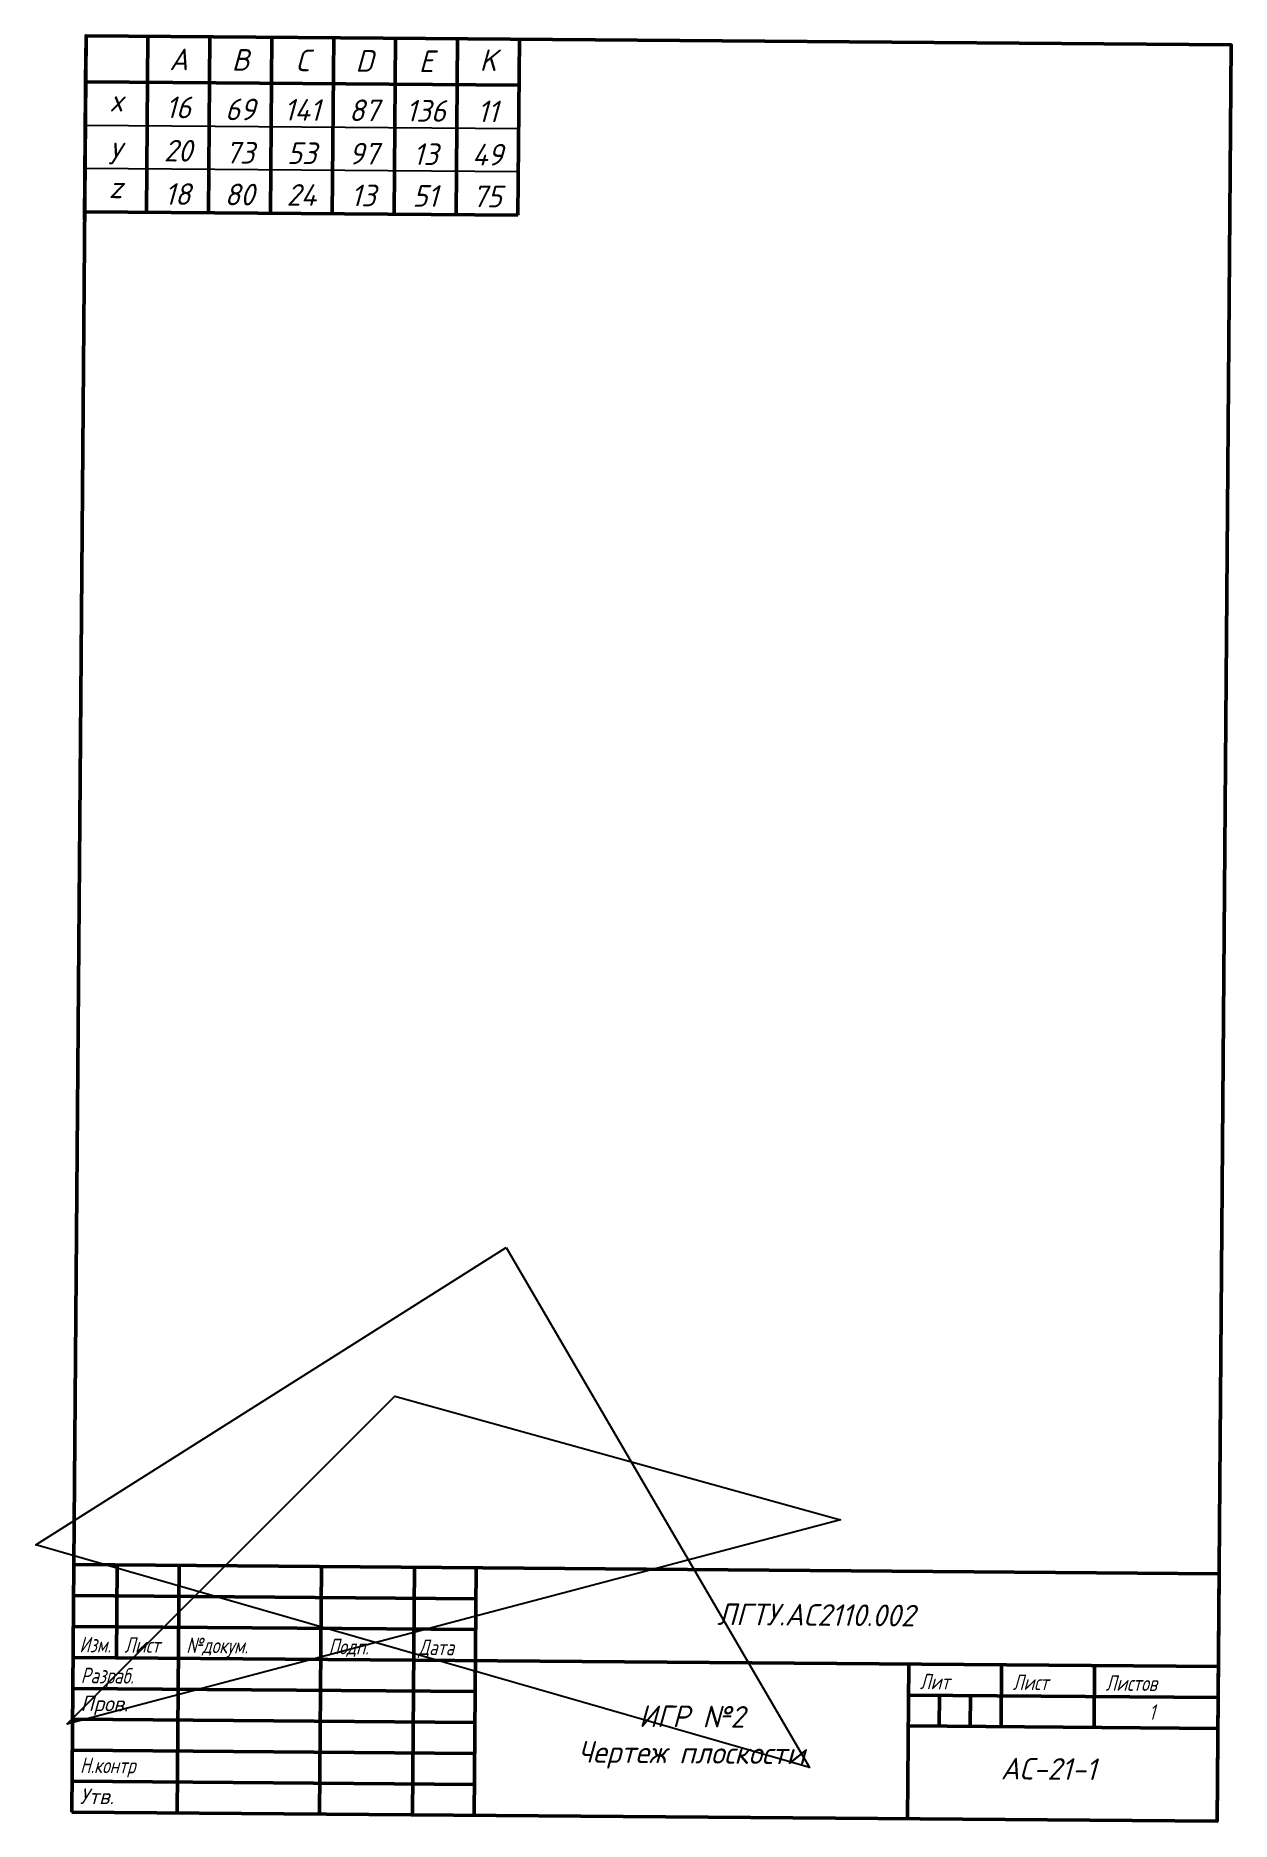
# Model space of a CAD drawing. Header units: millimetres. Extents: x 11 to 204, y 4 to 293.
import ezdxf

# ---------------------------------------------------------------- set-up
doc = ezdxf.new("R2010")
doc.units = ezdxf.units.MM
for name, color, linetype, lineweight in [('Видовые экраны', 7, 'Continuous', 25), ('Сплошная толстая', 7, 'Continuous', 50), ('Сплошная тонкая', 7, 'Continuous', 25)]:
    doc.layers.add(name, color=color, linetype=linetype, lineweight=lineweight)
doc.styles.add('ЕСКД', font='GOST Common.ttf', dxfattribs={"oblique": 15, "height": 2.5})
doc.styles.add('ЕСКД 3.5-1.0', font='GOST Common.ttf', dxfattribs={"oblique": 15, "height": 3.5})

msp = doc.modelspace()

# ---------------------------------------------------------------- linework, layer by layer
at = {"linetype": 'ByBlock', "lineweight": 50}
for p, q in [((28.9, 264.24), (29.13, 292.7)), ((38.9, 264.16), (39.13, 292.62)), ((48.9, 264.09), (49.13, 292.54)), ((59.13, 292.46), (58.9, 264.01)), ((69.12, 292.38), (68.9, 263.93)), ((79.12, 292.3), (78.9, 263.85)), ((18.89, 263.05), (19.11, 290.78)), ((19.16, 285.32), (89.07, 284.77)), ((18.9, 264.32), (88.9, 263.77)), ((201.83, 4.31), (202.15, 44.31))]:
    msp.add_line(p, q, dxfattribs=at)
at = {"lineweight": 50}
for p, q in [((17.16, 45.78), (16.84, 5.79)), ((202.15, 44.31), (17.16, 45.78)), ((24.16, 45.73), (24.04, 30.73)), ((34.16, 45.65), (33.84, 5.65)), ((57.16, 45.47), (56.84, 5.47)), ((72.16, 45.35), (71.84, 5.35)), ((82.16, 45.27), (81.84, 5.27)), ((17.12, 40.78), (82.12, 40.27)), ((82.08, 35.27), (17.08, 35.78)), ((202.03, 29.31), (17.04, 30.78)), ((152.03, 29.71), (151.84, 4.71)), ((167.03, 29.59), (166.95, 19.59)), ((182.03, 29.47), (181.95, 19.47)), ((17, 25.78), (82, 25.27)), ((151.99, 24.71), (201.99, 24.31)), ((156.99, 24.67), (156.95, 19.67)), ((161.99, 24.63), (161.95, 19.63)), ((81.96, 20.27), (16.96, 20.79)), ((151.96, 19.71), (201.95, 19.31)), ((81.92, 15.27), (16.92, 15.79)), ((81.88, 10.27), (16.88, 10.79))]:
    msp.add_line(p, q, dxfattribs=at)
for p, q in [((201.83, 4.31), (16.84, 5.79)), ((16.84, 5.79), (201.83, 4.31))]:
    msp.add_line(p, q)
at = {"linetype": 'ByBlock', "lineweight": 50}
msp.add_lwpolyline([(16.84, 5.79), (201.83, 4.31), (204.12, 291.3), (19.13, 292.78), (19.13, 292.78), (16.84, 5.79)], close=True, dxfattribs=at)
at = {"layer": 'Видовые экраны', "color": 1}
msp.add_polyline3d([(87, 97, 13), (136, 13, 51), (11, 49, 75)], close=True, dxfattribs=at)
at = {"layer": 'Видовые экраны'}
msp.add_polyline3d([(16, 20, 18), (69, 73, 80), (141, 53, 24)], close=True, dxfattribs=at)
at = {"layer": 'Сплошная толстая'}
msp.add_line((89.12, 292.22), (88.9, 263.77), dxfattribs=at)
at = {"layer": 'Сплошная тонкая'}
for p, q in [((19.01, 278.32), (89.01, 277.77)), ((88.95, 270.77), (18.96, 271.32))]:
    msp.add_line(p, q, dxfattribs=at)

# ---------------------------------------------------------------- texts
at = {"color": 7, "linetype": 'Continuous', "lineweight": 25, "char_height": 3.5, "attachment_point": 5, "rotation": 359.5435, "style": 'ЕСКД 3.5-1.0'}
for s, heights, insert in [('\\pxqc;A', [11], (34.1, 288.95)), ('\\pxqc;B', [11], (44.1, 288.87)), ('\\pxqc;C', [11], (54.1, 288.79)), ('\\pxqc;D', [11], (64.1, 288.71)), ('\\pxqc;E', [11], (74.1, 288.64)), ('\\pxqc;K', [11], (84.1, 288.81)), ('\\pxqc;x', [5.5], (24.04, 282.28)), ('16', [11], (34.04, 281.2)), ('\\pxqc;69', [11], (44.03, 280.87)), ('\\pxqc;141', [11], (54.03, 280.79)), ('\\pxqc;87', [11], (64.03, 280.72)), ('\\pxqc;136', [11], (74.03, 280.64)), ('\\pxqc;11', [11], (84.03, 280.56)), ('\\pxqc;y', [4.5], (23.98, 274.28)), ('\\pxqc;20', [11], (33.98, 274.2)), ('\\pxqc;73', [11], (43.98, 273.87)), ('\\pxqc;53', [11], (53.98, 273.79)), ('\\pxqc;97', [11], (63.98, 273.72)), ('\\pxqc;13', [11], (73.98, 273.64)), ('\\pxqc;49', [11], (83.98, 273.56)), ('\\pxqc;z', [5.25], (23.93, 268.28)), ('\\pxqc;18', [11], (33.92, 267.2)), ('\\pxqc;80', [11], (43.92, 267.12)), ('\\pxqc;24', [11], (53.92, 267.05)), ('\\pxqc;13', [11], (63.92, 266.97)), ('\\pxqc;51', [11], (73.92, 266.89)), ('\\pxqc;75', [11], (83.92, 266.81))]:
    msp.add_mtext_dynamic_manual_height_columns(s, width=10, gutter_width=17.5, heights=heights, dxfattribs=dict(at, insert=insert))
at = {"attachment_point": 1, "rotation": 359.5435, "style": 'ЕСКД'}
for s, width, gutter_width, heights, insert, char_height in [('ЛГТУ.АС2110.002', 40.3791, 12.5, [5], (121.11, 39.53), 3.5), ('{\\W0.8;Изм.}', 5.9845, 12.5, [3.34], (18.08, 34.12), 2.5), ('{\\W0.8;Лист}', 10, 12.5, [5], (25.33, 34.06), 2.5), ('{\\W0.8;№докум.}', 17.5, 12.5, [5], (35.33, 34), 2.5), ('{\\W0.8;Подп.}', 10, 12.5, [5], (58.33, 33.8), 2.5), ('{\\W0.8;Дата}', 10, 12.5, [5], (72.83, 33.68), 2.5), ('{\\W0.8;Разраб.}', 10, 12.5, [5], (18.29, 29.12), 2.5), ('{\\W0.8;Лит}', 10, 12.5, [5], (153.83, 28.15), 2.5), ('{\\W0.8;Лист}', 10, 12.5, [5], (168.83, 28.03), 2.5), ('{\\W0.8;Листов}', 10, 12.5, [5], (183.83, 27.91), 2.5), ('Пров.', 10, 12.5, [5], (18.26, 24.62), 2.5), ('{\\W0.8;1}', 2.5, 12.5, [2.91], (190.84, 23.21), 2.5), ('\\pxqc;ИГР №2\\PЧертеж плоскости', 70, 0, [15.7], (81.98, 23.27), 3.5), ('{\\W0.8;Н.контр}', 10, 12.5, [5], (18.18, 14.62), 2.5), ('АС-21-1', 25, 12.5, [5], (166.91, 14.59), 3.5), ('Утв.', 10, 12.5, [5], (18.14, 9.62), 2.5)]:
    msp.add_mtext_dynamic_manual_height_columns(s, width=width, gutter_width=gutter_width, heights=heights, dxfattribs=dict(at, insert=insert, char_height=char_height))

doc.saveas('drawing.dxf')
